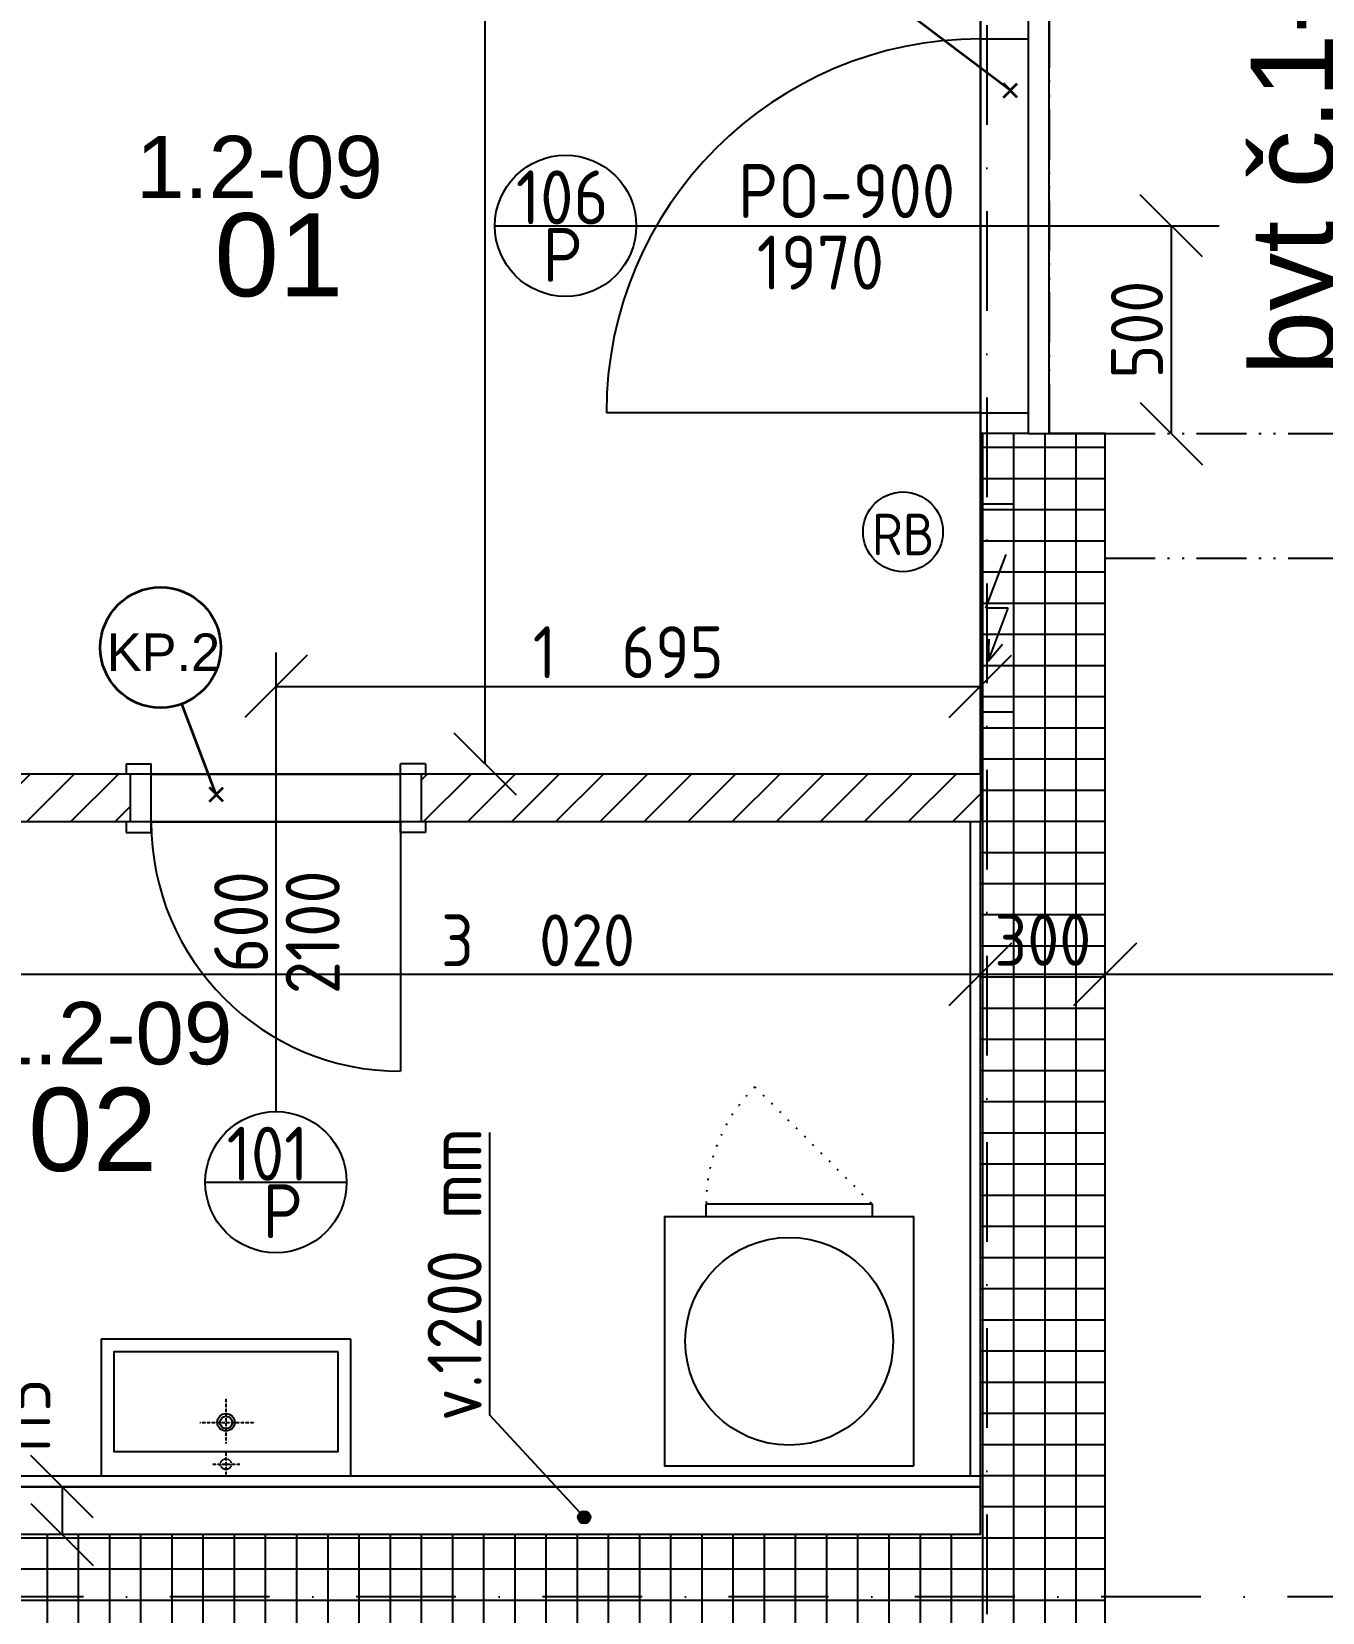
# Model space of a CAD drawing. Extents: x 4511820 to 5180432, y -1526536 to -944957.
# Drawn here: x 4987088 to 4990194, y -1331783 to -1327978 of the extents above; entities that cross this region are included whole.
import ezdxf

# ---------------------------------------------------------------- set-up
doc = ezdxf.new("R2010")
doc.units = 0
doc.header["$MEASUREMENT"] = 0
for name, pattern in [('ACAD_ISO07W100', [3.5, 0.5, -3]), ('ACAD_ISO12W100', [22, 12, -3, 0.5, -3, 0.5, -3]), ('BODKOCIARKOVANA_3', [5.6, 3, -1.3, 0, -1.3]), ('DASHED', [0.75, 0.5, -0.25])]:
    doc.linetypes.add(name, pattern=pattern)
doc.layers.get('0').update_dxf_attribs({"linetype": 'CONTINUOUS'})
doc.layers.get('Defpoints').update_dxf_attribs({"color": 61, "linetype": 'CONTINUOUS'})
for name, color, linetype in [('DVERE', 45, 'CONTINUOUS'), ('KÓTY', 4, 'CONTINUOUS'), ('MÚRY', 1, 'CONTINUOUS'), ('osi', 253, 'CONTINUOUS'), ('Plochy', 41, 'CONTINUOUS'), ('POPIS', 7, 'CONTINUOUS'), ('TENKÁ', 7, 'CONTINUOUS'), ('ZARIADENIE1', 145, 'CONTINUOUS'), ('ZARIADOVACIE', 144, 'CONTINUOUS'), ('ZZ-elektro', 221, 'CONTINUOUS'), ('ŠRAFY', 82, 'CONTINUOUS')]:
    doc.layers.add(name, color=color, linetype=linetype)
doc.layers.add('preklady', color=74, linetype='CONTINUOUS', lineweight=35)
doc.styles.add('ARIAL', font='arial.ttf')
doc.styles.add('Style-Arial', font='arial.ttf')
doc.styles.add('STYLE1', font='isocp.shx')
doc.dimstyles.new('STANDARD-50', dxfattribs={"dimtxt": 125, "dimasz": 150, "dimexe": 10, "dimexo": 200, "dimgap": 20, "dimtad": 1, "dimdsep": 46, "dimlunit": 6, "dimtxsty": 'STYLE1', "dimblk1": 'OBLIQUE', "dimblk2": 'OBLIQUE', "dimsah": 1, "dimcen": 2.5, "dimse1": 1, "dimse2": 1, "dimadec": 0, "dimazin": 0, "dimtfac": 1, "dimtmove": 1, "dimatfit": 3, "dimldrblk": 'OBLIQUE', "dimfxl": 1, "dimtolj": 1, "dimtzin": 0, "dimarcsym": 0})
pattern_1 = [(45, (515270.5, 128041), (-53.0330086, 53.0330086), [])]

# ---------------------------------------------------------------- blocks, each defined once
blk = doc.blocks.new('pračka')
at = {"layer": 'ZARIADENIE1', "color": 8, "linetype": 'ACAD_ISO07W100', "ltscale": 8}
blk.add_line((4536136.9, -1117296.3), (4536419.7, -1117579.2), dxfattribs=at)
at = {"layer": 'ZARIADENIE1', "color": 8}
for p, q in [((4536419.7, -1117579.2), (4536019.7, -1117579.2)), ((4536019.7, -1117609.2), (4536019.7, -1117579.2)), ((4536419.7, -1117609.2), (4536419.7, -1117579.2))]:
    blk.add_line(p, q, dxfattribs=at)
blk.add_lwpolyline([(4536519.7, -1118209.2), (4536519.7, -1117609.2), (4535919.7, -1117609.2), (4535919.7, -1118209.2)], close=True, dxfattribs=at)
blk.add_circle((4536219.7, -1117909.2), 250, dxfattribs=at)
at = {"layer": 'ZARIADENIE1', "color": 8, "linetype": 'ACAD_ISO07W100', "ltscale": 8}
blk.add_arc((4536419.7, -1117579.2), 400, 135, 180, dxfattribs=at)
blk = doc.blocks.new('_OBLIQUE')
at = {"color": 0, "linetype": 'ByBlock'}
blk.add_line((-0.5, -0.5), (0.5, 0.5), dxfattribs=at)
blk = doc.blocks.new('*D22676')
at = {"layer": 'Defpoints', "color": 0}
for p in [(4989371, -1327631.5), (4987011, -1328094.2), (4989371, -1328089.2)]:
    blk.add_point(p, dxfattribs=at)
at = {"layer": 'KÓTY', "color": 0, "lineweight": -2}
blk.add_line((4987011, -1327631.5), (4989371, -1327631.5), dxfattribs=at)
at = {"layer": 'KÓTY', "color": 0, "linetype": 'ByBlock', "lineweight": -2, "xscale": 150, "yscale": 150, "zscale": 150, "rotation": 180}
blk.add_blockref('_OBLIQUE', (4987011, -1327631.5), dxfattribs=at)
at = {"layer": 'KÓTY', "color": 0, "linetype": 'ByBlock', "lineweight": -2, "xscale": 150, "yscale": 150, "zscale": 150}
blk.add_blockref('_OBLIQUE', (4989371, -1327631.5), dxfattribs=at)
at = {"layer": 'KÓTY', "color": 0, "insert": (4988191, -1327549), "char_height": 125, "attachment_point": 5, "style": 'STYLE1'}
blk.add_mtext('\\A1;2ﾠ360', dxfattribs=at)
blk = doc.blocks.new('*D22694')
at = {"layer": 'Defpoints', "color": 0}
for p in [(4986351, -1329880.2), (4989371, -1329880.2), (4989371, -1330246.5)]:
    blk.add_point(p, dxfattribs=at)
at = {"layer": 'KÓTY', "color": 0, "lineweight": -2}
blk.add_line((4986351, -1330246.5), (4989371, -1330246.5), dxfattribs=at)
at = {"layer": 'KÓTY', "color": 0, "linetype": 'ByBlock', "lineweight": -2, "xscale": 150, "yscale": 150, "zscale": 150, "rotation": 180}
blk.add_blockref('_OBLIQUE', (4986351, -1330246.5), dxfattribs=at)
at = {"layer": 'KÓTY', "color": 0, "linetype": 'ByBlock', "lineweight": -2, "xscale": 150, "yscale": 150, "zscale": 150}
blk.add_blockref('_OBLIQUE', (4989371, -1330246.5), dxfattribs=at)
at = {"layer": 'KÓTY', "color": 0, "insert": (4988306.5, -1330165), "char_height": 125, "attachment_point": 5, "style": 'STYLE1'}
blk.add_mtext('\\A1;3ﾠ020', dxfattribs=at)
blk = doc.blocks.new('*D22696')
at = {"layer": 'Defpoints', "color": 0}
for p in [(4988094, -1331480.2), (4987161.5, -1331595.2), (4988094, -1331595.2)]:
    blk.add_point(p, dxfattribs=at)
at = {"layer": 'KÓTY', "color": 0, "lineweight": -2}
blk.add_line((4987161.5, -1331480.2), (4987161.5, -1331595.2), dxfattribs=at)
at = {"layer": 'KÓTY', "color": 0, "linetype": 'ByBlock', "lineweight": -2, "xscale": 150, "yscale": 150, "zscale": 150}
for p, rotation in [((4987161.5, -1331480.2), 90), ((4987161.5, -1331595.2), 270)]:
    blk.add_blockref('_OBLIQUE', p, dxfattribs=dict(at, rotation=rotation))
at = {"layer": 'KÓTY', "color": 0, "insert": (4987071, -1331317), "char_height": 125, "attachment_point": 5, "rotation": 90, "style": 'STYLE1'}
blk.add_mtext('\\A1;115', dxfattribs=at)
blk = doc.blocks.new('*D22700')
at = {"layer": 'Defpoints', "color": 0}
for p in [(4987887.5, -1325475.2), (4987887.5, -1329740.2), (4988179, -1329740.2)]:
    blk.add_point(p, dxfattribs=at)
at = {"layer": 'KÓTY', "color": 0, "lineweight": -2}
blk.add_line((4988179, -1325475.2), (4988179, -1329740.2), dxfattribs=at)
at = {"layer": 'KÓTY', "color": 0, "linetype": 'ByBlock', "lineweight": -2, "xscale": 150, "yscale": 150, "zscale": 150}
for p, rotation in [((4988179, -1325475.2), 90), ((4988179, -1329740.2), 270)]:
    blk.add_blockref('_OBLIQUE', p, dxfattribs=dict(at, rotation=rotation))
at = {"layer": 'KÓTY', "color": 0, "insert": (4988096.5, -1327607.7), "char_height": 125, "attachment_point": 5, "rotation": 90, "style": 'STYLE1'}
blk.add_mtext('\\A1;4ﾠ265', dxfattribs=at)
blk = doc.blocks.new('*D22702')
at = {"layer": 'Defpoints', "color": 0}
for p in [(4987676, -1329472.5), (4989371, -1329472.5), (4989371, -1329554)]:
    blk.add_point(p, dxfattribs=at)
at = {"layer": 'KÓTY', "color": 0, "lineweight": -2}
blk.add_line((4987676, -1329554), (4989371, -1329554), dxfattribs=at)
at = {"layer": 'KÓTY', "color": 0, "linetype": 'ByBlock', "lineweight": -2, "xscale": 150, "yscale": 150, "zscale": 150, "rotation": 180}
blk.add_blockref('_OBLIQUE', (4987676, -1329554), dxfattribs=at)
at = {"layer": 'KÓTY', "color": 0, "linetype": 'ByBlock', "lineweight": -2, "xscale": 150, "yscale": 150, "zscale": 150}
blk.add_blockref('_OBLIQUE', (4989371, -1329554), dxfattribs=at)
at = {"layer": 'KÓTY', "color": 0, "insert": (4988523.5, -1329471.5), "char_height": 125, "attachment_point": 5, "style": 'STYLE1'}
blk.add_mtext('\\A1;1ﾠ695', dxfattribs=at)
blk = doc.blocks.new('*D22707')
at = {"layer": 'Defpoints', "color": 0}
for p in [(4989371, -1330246.5), (4989671, -1330246.5), (4989671, -1330246.5)]:
    blk.add_point(p, dxfattribs=at)
at = {"layer": 'KÓTY', "color": 0, "lineweight": -2}
blk.add_line((4989371, -1330246.5), (4989671, -1330246.5), dxfattribs=at)
at = {"layer": 'KÓTY', "color": 0, "linetype": 'ByBlock', "lineweight": -2, "xscale": 150, "yscale": 150, "zscale": 150, "rotation": 180}
blk.add_blockref('_OBLIQUE', (4989371, -1330246.5), dxfattribs=at)
at = {"layer": 'KÓTY', "color": 0, "linetype": 'ByBlock', "lineweight": -2, "xscale": 150, "yscale": 150, "zscale": 150}
blk.add_blockref('_OBLIQUE', (4989671, -1330246.5), dxfattribs=at)
at = {"layer": 'KÓTY', "color": 0, "insert": (4989521, -1330164), "char_height": 125, "attachment_point": 5, "style": 'STYLE1'}
blk.add_mtext('\\A1;300', dxfattribs=at)
blk = doc.blocks.new('*D22708')
at = {"layer": 'Defpoints', "color": 0}
for p in [(4989671, -1330246.5), (4991321, -1330246.5), (4991321, -1330246.5)]:
    blk.add_point(p, dxfattribs=at)
at = {"layer": 'KÓTY', "color": 0, "lineweight": -2}
blk.add_line((4989671, -1330246.5), (4991321, -1330246.5), dxfattribs=at)
at = {"layer": 'KÓTY', "color": 0, "linetype": 'ByBlock', "lineweight": -2, "xscale": 150, "yscale": 150, "zscale": 150, "rotation": 180}
blk.add_blockref('_OBLIQUE', (4989671, -1330246.5), dxfattribs=at)
at = {"layer": 'KÓTY', "color": 0, "linetype": 'ByBlock', "lineweight": -2, "xscale": 150, "yscale": 150, "zscale": 150}
blk.add_blockref('_OBLIQUE', (4991321, -1330246.5), dxfattribs=at)
at = {"layer": 'KÓTY', "color": 0, "insert": (4990496, -1330164), "char_height": 125, "attachment_point": 5, "style": 'STYLE1'}
blk.add_mtext('\\A1;1ﾠ650', dxfattribs=at)
blk = doc.blocks.new('*D31566')
at = {"layer": 'Defpoints', "color": 0}
for p in [(4989486, -1328445.2), (4989486, -1328945.2), (4989830, -1328945.2)]:
    blk.add_point(p, dxfattribs=at)
at = {"layer": 'KÓTY', "color": 0, "lineweight": -2}
blk.add_line((4989830, -1328445.2), (4989830, -1328945.2), dxfattribs=at)
at = {"layer": 'KÓTY', "color": 0, "linetype": 'ByBlock', "lineweight": -2, "xscale": 150, "yscale": 150, "zscale": 150}
for p, rotation in [((4989830, -1328445.2), 90), ((4989830, -1328945.2), 270)]:
    blk.add_blockref('_OBLIQUE', p, dxfattribs=dict(at, rotation=rotation))
at = {"layer": 'KÓTY', "color": 0, "insert": (4989747.5, -1328695.2), "char_height": 125, "attachment_point": 5, "rotation": 90, "style": 'STYLE1'}
blk.add_mtext('\\A1;500', dxfattribs=at)

msp = doc.modelspace()

# ---------------------------------------------------------------- hatches: boundary and pattern name
at = {"layer": 'KÓTY'}
h = msp.add_hatch(color=256, dxfattribs=at)
h.dxf.hatch_style = 1
h.paths.add_polyline_path([(4988432.5, -1331553.883, -0.65381715), (4988407.326, -1331564.905, -1.52947961)])
at = {"layer": 'ŠRAFY', "ltscale": 0.25}
h = msp.add_hatch(dxfattribs=at)
h.set_pattern_fill('ANSI37', color=256, scale=600, angle=45)
h.set_pattern_definition([(90, (-3307273.674, 493071.734), (-75, 1e-14), []), (180, (-3307273.674, 493071.734), (-1e-14, -75), [])])
h.paths.add_polyline_path([(4989371, -1329880.191), (4989371, -1331455.191), (4989371, -1331480.191), (4989371, -1331595.191), (4986351, -1331595.191), (4986211, -1331595.191), (4985211, -1331595.191), (4985096, -1331595.191), (4984496, -1331595.191), (4983896, -1331595.191), (4982496, -1331595.191), (4980951, -1331595.191), (4980951, -1331895.191), (4985096, -1331895.191), (4985211, -1331895.191), (4986211, -1331895.191), (4986326, -1331895.191), (4986351, -1331895.191), (4986456, -1331895.191), (4989346, -1331895.191), (4989371, -1331895.191), (4989371, -1332010.191), (4989371, -1333755.191), (4989371, -1333780.191), (4989371, -1333895.191), (4989371, -1333945.191), (4989371, -1334545.191), (4989556, -1334545.191), (4989671, -1334545.191), (4989671, -1334245.191), (4989671, -1329245.191), (4989671, -1328945.191), (4989536, -1328945.191), (4989371, -1328945.191), (4989371, -1329765.191)])
h = msp.add_hatch(dxfattribs=at)
h.set_pattern_fill('ANSI31', color=256, scale=600, style=0)
h.set_pattern_definition(pattern_1)
h.paths.add_polyline_path([(4987316, -1329880.191), (4987326, -1329880.191), (4987326, -1329765.191), (4987316, -1329765.191), (4986351, -1329765.191), (4986351, -1329880.191), (4986466, -1329880.191), (4986491, -1329880.191)])
h = msp.add_hatch(dxfattribs=at)
h.set_pattern_fill('ANSI31', color=256, scale=600, style=0)
h.set_pattern_definition(pattern_1)
h.paths.add_polyline_path([(4988036, -1329765.191), (4988026, -1329765.191), (4988026, -1329880.191), (4988036, -1329880.191), (4989346, -1329880.191), (4989371, -1329880.191), (4989371, -1329765.191)])

# ---------------------------------------------------------------- linework, layer by layer
at = {"layer": 'DVERE'}
for p, q in [((4989371, -1328895.191), (4989371, -1327995.191)), ((4989486, -1327995.191), (4989486, -1328895.191)), ((4989371, -1328895.191), (4988471, -1328895.191))]:
    msp.add_line(p, q, dxfattribs=at)
at = {"layer": 'DVERE', "ltscale": 0.25}
for p, q in [((4988202.844, -1328445.191), (4988542.844, -1328445.191)), ((4988542.844, -1328445.191), (4989945.5, -1328445.191)), ((4987676, -1329472.535), (4987676, -1330577.191)), ((4987316, -1329740.191), (4987376, -1329740.191)), ((4987316, -1329740.191), (4987316, -1329765.191)), ((4987376, -1329905.191), (4987376, -1329740.191)), ((4987376, -1329765.191), (4987976, -1329765.191)), ((4987976, -1329905.191), (4987976, -1329740.191)), ((4988036, -1329740.191), (4987976, -1329740.191)), ((4988036, -1329740.191), (4988036, -1329765.191)), ((4987316, -1329880.191), (4987316, -1329905.191)), ((4987376, -1329880.191), (4987976, -1329880.191)), ((4987976, -1329880.191), (4987976, -1330480.191)), ((4988036, -1329880.191), (4988036, -1329905.191)), ((4987316, -1329905.191), (4987376, -1329905.191)), ((4988036, -1329905.191), (4987976, -1329905.191)), ((4987506, -1330747.191), (4987846, -1330747.191))]:
    msp.add_line(p, q, dxfattribs=at)
for centre in [(4988372.844, -1328445.191), (4987676, -1330747.191)]:
    msp.add_circle(centre, 170, dxfattribs=at)
at = {"layer": 'DVERE'}
msp.add_arc((4989371, -1328895.191), 900, 90, 180, dxfattribs=at)
at = {"layer": 'DVERE', "ltscale": 0.25}
msp.add_arc((4987976, -1329880.191), 600, 180, 270, dxfattribs=at)
at = {"layer": 'KÓTY'}
for p in [(4988189.5, -1330627.383), (4988417.5, -1331553.883)]:
    msp.add_line(p, (4988189.5, -1331306.883), dxfattribs=at)
msp.add_circle((4988417.5, -1331553.883), 15, dxfattribs=at)
at = {"layer": 'MÚRY'}
for p, q in [((4989371, -1327995.191), (4989371, -1327195.191)), ((4989486, -1327945.191), (4989486, -1327995.191)), ((4989371, -1327995.191), (4989486, -1327995.191)), ((4989371, -1329765.191), (4989371, -1328895.191)), ((4989371, -1328895.191), (4989486, -1328895.191)), ((4989486, -1328895.191), (4989486, -1328945.191)), ((4989486, -1328945.191), (4989671, -1328945.191)), ((4989671, -1334545.191), (4989671, -1328945.191)), ((4987326, -1329765.191), (4986351, -1329765.191)), ((4989371, -1329765.191), (4988026, -1329765.191)), ((4987326, -1329880.191), (4986351, -1329880.191)), ((4989371, -1329880.191), (4988026, -1329880.191)), ((4989371, -1331595.191), (4989371, -1329880.191))]:
    msp.add_line(p, q, dxfattribs=at)
at = {"layer": 'MÚRY', "ltscale": 0.25}
for p, q in [((4987326, -1329880.191), (4987326, -1329765.191)), ((4988026, -1329880.191), (4988026, -1329765.191)), ((4989371, -1331595.191), (4986351, -1331595.191))]:
    msp.add_line(p, q, dxfattribs=at)
at = {"layer": 'osi', "linetype": 'BODKOCIARKOVANA_3', "ltscale": 80}
for p, q in [((4989386, -1310038), (4989386, -1347555.191)), ((5041881, -1331745.191), (4978211, -1331745.191))]:
    msp.add_line(p, q, dxfattribs=at)
at = {"layer": 'Plochy'}
for points in [[(4986351, -1329765.191), (4986351, -1328095.191), (4987011, -1328095.191), (4987011, -1327980.191), (4986951, -1327980.191), (4986951, -1325475.191), (4988711, -1325475.191), (4988711, -1327195.191), (4989371, -1327195.191), (4989371, -1329765.191)], [(4989671, -1336540.191), (4989671, -1328945.191), (4989536, -1328945.191), (4989536, -1327245.191), (4993871, -1327245.191), (4993871, -1328945.191), (4991321, -1328945.191), (4991321, -1332695.191), (4991571, -1332695.191), (4991571, -1332305.191), (4992771, -1332305.191), (4992771, -1332585.191), (4993871, -1332585.191), (4993871, -1334245.191), (4991321, -1334245.191), (4991321, -1336825.191), (4993871, -1336825.191), (4993871, -1338205.191), (4990196, -1338205.191), (4990196, -1337740.191), (4988246, -1337740.191), (4988246, -1336540.191), (4989671, -1336540.191)], [(4989371, -1329880.191), (4986466, -1329880.191), (4986466, -1331480.191), (4989371, -1331480.191)]]:
    msp.add_lwpolyline(points, close=True, dxfattribs=at)
at = {"layer": 'preklady'}
for p, q in [((4989443, -1328119.5), (4989173.257, -1327916.015)), ((4989426.383, -1328136.117), (4989459.617, -1328102.883)), ((4989459.618, -1328136.118), (4989426.384, -1328102.884)), ((4987532.499, -1329813.999), (4987449.857, -1329595.792)), ((4987515.882, -1329830.616), (4987549.116, -1329797.382)), ((4987549.117, -1329830.617), (4987515.883, -1329797.383))]:
    msp.add_line(p, q, dxfattribs=at)
at = {"layer": 'preklady', "ltscale": 0.25}
msp.add_circle((4987398.5, -1329460.191), 145, dxfattribs=at)
at = {"layer": 'TENKÁ', "linetype": 'ACAD_ISO12W100', "ltscale": 10}
for p, q in [((4989536, -1327945.191), (4989536, -1328945.191)), ((4989671, -1328945.191), (4991321, -1328945.191)), ((4989671, -1329245.191), (4991321, -1329245.191))]:
    msp.add_line(p, q, dxfattribs=at)
at = {"layer": 'TENKÁ'}
for p, q in [((4989486, -1328945.191), (4989371, -1328945.191)), ((4989371, -1329765.191), (4989371, -1329880.191))]:
    msp.add_line(p, q, dxfattribs=at)
at = {"layer": 'TENKÁ', "ltscale": 0.25}
for p, q in [((4989346, -1329880.191), (4989346, -1331455.191)), ((4989371, -1331480.191), (4986466, -1331480.191)), ((4989371, -1331455.191), (4986491, -1331455.191))]:
    msp.add_line(p, q, dxfattribs=at)
at = {"layer": 'ZARIADOVACIE', "ltscale": 0.25}
for p, q in [((4987856, -1331125.191), (4987256, -1331125.191)), ((4987256, -1331125.191), (4987256, -1331455.191)), ((4987856, -1331455.191), (4987856, -1331125.191))]:
    msp.add_line(p, q, dxfattribs=at)
at = {"layer": 'ZARIADOVACIE', "linetype": 'DASHED'}
for p, q in [((4987556, -1331376.085), (4987556, -1331266.54)), ((4987493.012, -1331325.42), (4987624.465, -1331325.42)), ((4987556, -1331450.49), (4987556, -1331398.457)), ((4987523.137, -1331425.843), (4987588.863, -1331425.843))]:
    msp.add_line(p, q, dxfattribs=at)
at = {"layer": 'ZARIADOVACIE', "ltscale": 0.25}
msp.add_lwpolyline([(4987826, -1331155.191), (4987286, -1331155.191), (4987286, -1331395.191), (4987826, -1331395.191)], close=True, dxfattribs=at)
at = {"layer": 'ZARIADOVACIE', "linetype": 'Continuous'}
for centre, radius in [((4987555.727, -1331325.153), 20.877), ((4987556, -1331325.42), 14.781)]:
    msp.add_circle(centre, radius, dxfattribs=at)
at = {"layer": 'ZARIADOVACIE', "linetype": 'DASHED'}
msp.add_circle((4987555.686, -1331425.843), 12.931, dxfattribs=at)
at = {"layer": 'ZZ-elektro'}
for p, q in [((4989451, -1329115.191), (4989371, -1329115.191)), ((4989451, -1329615.191), (4989451, -1329115.191)), ((4989384.17, -1329365.191), (4989432.454, -1329236.698)), ((4989437.883, -1329365.191), (4989384.17, -1329365.191)), ((4989389.599, -1329493.685), (4989437.883, -1329365.191)), ((4989390.922, -1329440.378), (4989389.599, -1329493.685)), ((4989423.708, -1329452.698), (4989389.599, -1329493.685)), ((4989371, -1329615.191), (4989451, -1329615.191))]:
    msp.add_line(p, q, dxfattribs=at)
msp.add_circle((4989184.64, -1329181.79), 96, dxfattribs=at)

# ---------------------------------------------------------------- block references
at = {"layer": 'TENKÁ'}
msp.add_blockref('pračka', (452691.253, -213221), dxfattribs=at)

# ---------------------------------------------------------------- texts
at = {"layer": 'DVERE', "style": 'STYLE1'}
for s, p in [('106', (4988253.314, -1328441.691)), ('P', (4988317.814, -1328580.328)), ('101', (4987557.47, -1330743.691)), ('P', (4987644.47, -1330882.328))]:
    msp.add_text(s, height=130, dxfattribs=at).set_placement(p)
at = {"layer": 'POPIS', "color": 213, "ltscale": 0.25, "style": 'Style-Arial'}
msp.add_text('byt č.1-9', height=200, rotation=90, dxfattribs=at).set_placement((4990220.973, -1328805.384))
at = {"layer": 'POPIS', "lineweight": 40, "ltscale": 0.25, "style": 'ARIAL'}
for s, height, p in [('1.2-09', 150, (4987339.411, -1328378.579)), ('01', 200, (4987527.811, -1328614.77)), ('1.2-09', 150, (4986977.147, -1330463.534)), ('02', 200, (4987079.829, -1330720.079))]:
    msp.add_text(s, height=height, dxfattribs=at).set_placement(p)
at = {"layer": 'preklady', "linetype": 'Continuous', "lineweight": 20, "style": 'ARIAL'}
msp.add_text('KP.2', height=90, dxfattribs=at).set_placement((4987269.236, -1329516.448))
at = {"layer": 'TENKÁ', "linetype": 'Continuous', "style": 'STYLE1'}
for s, p in [('PO-900', (4988787.834, -1328426.608)), ('1970', (4988832.811, -1328598.716))]:
    msp.add_text(s, height=130, dxfattribs=at).set_placement(p)
for s, p in [('600', (4987657.417, -1330243.106)), ('2100', (4987829.524, -1330294.88)), ('v.1200 mm', (4988170.917, -1331322.628))]:
    msp.add_text(s, height=130, rotation=90, dxfattribs=at).set_placement(p)
at = {"layer": 'ZZ-elektro', "style": 'STYLE1'}
msp.add_text('RB', height=100, dxfattribs=at).set_placement((4989110.012, -1329237.99))

# ---------------------------------------------------------------- dimensions: what is measured, and where the dimension line sits
at = {"layer": 'KÓTY'}
dim = msp.add_linear_dim(base=(4988179, -1329740.191), p1=(4987887.5, -1325475.191), p2=(4987887.5, -1329740.191), angle=90, dimstyle='STANDARD-50', dxfattribs=at)
dim.commit()
dim.dimension.update_dxf_attribs({"geometry": '*D22700', "text_midpoint": (4988096.457, -1327607.691)})
for base, p1, p2, picture, middle in [((4989371, -1327631.5), (4987011, -1328094.191), (4989371, -1328089.191), '*D22676', (4988191, -1327548.957)), ((4989371, -1329554), (4987676, -1329472.535), (4989371, -1329472.535), '*D22702', (4988523.5, -1329471.457)), ((4989671, -1330246.5), (4989371, -1330246.5), (4989671, -1330246.5), '*D22707', (4989521, -1330164)), ((4991321, -1330246.5), (4989671, -1330246.5), (4991321, -1330246.5), '*D22708', (4990496, -1330163.957))]:
    dim = msp.add_linear_dim(base=base, p1=p1, p2=p2, dimstyle='STANDARD-50', dxfattribs=at)
    dim.commit()
    dim.dimension.update_dxf_attribs({"geometry": picture, "text_midpoint": middle})
dim = msp.add_linear_dim(base=(4989830, -1328945.191), p1=(4989486, -1328445.191), p2=(4989486, -1328945.191), angle=90, dimstyle='STANDARD-50', override={"dimtxsty": 'STYLE1', "dimldrblk": 'OBLIQUE'}, dxfattribs=at)
dim.commit()
dim.dimension.update_dxf_attribs({"geometry": '*D31566', "text_midpoint": (4989747.5, -1328695.191)})
dim = msp.add_linear_dim(base=(4989371, -1330246.5), p1=(4986351, -1329880.191), p2=(4989371, -1329880.191), dimstyle='STANDARD-50', dxfattribs=at)
dim.commit()
dim.dimension.update_dxf_attribs({"geometry": '*D22694', "text_midpoint": (4988306.5, -1330247.5), "dimtype": 160})
dim = msp.add_linear_dim(base=(4987161.5, -1331595.191), p1=(4988094, -1331480.191), p2=(4988094, -1331595.191), angle=90, dimstyle='STANDARD-50', dxfattribs=at)
dim.commit()
dim.dimension.update_dxf_attribs({"geometry": '*D22696', "text_midpoint": (4987153.5, -1331317), "dimtype": 160})

doc.saveas('drawing.dxf')
